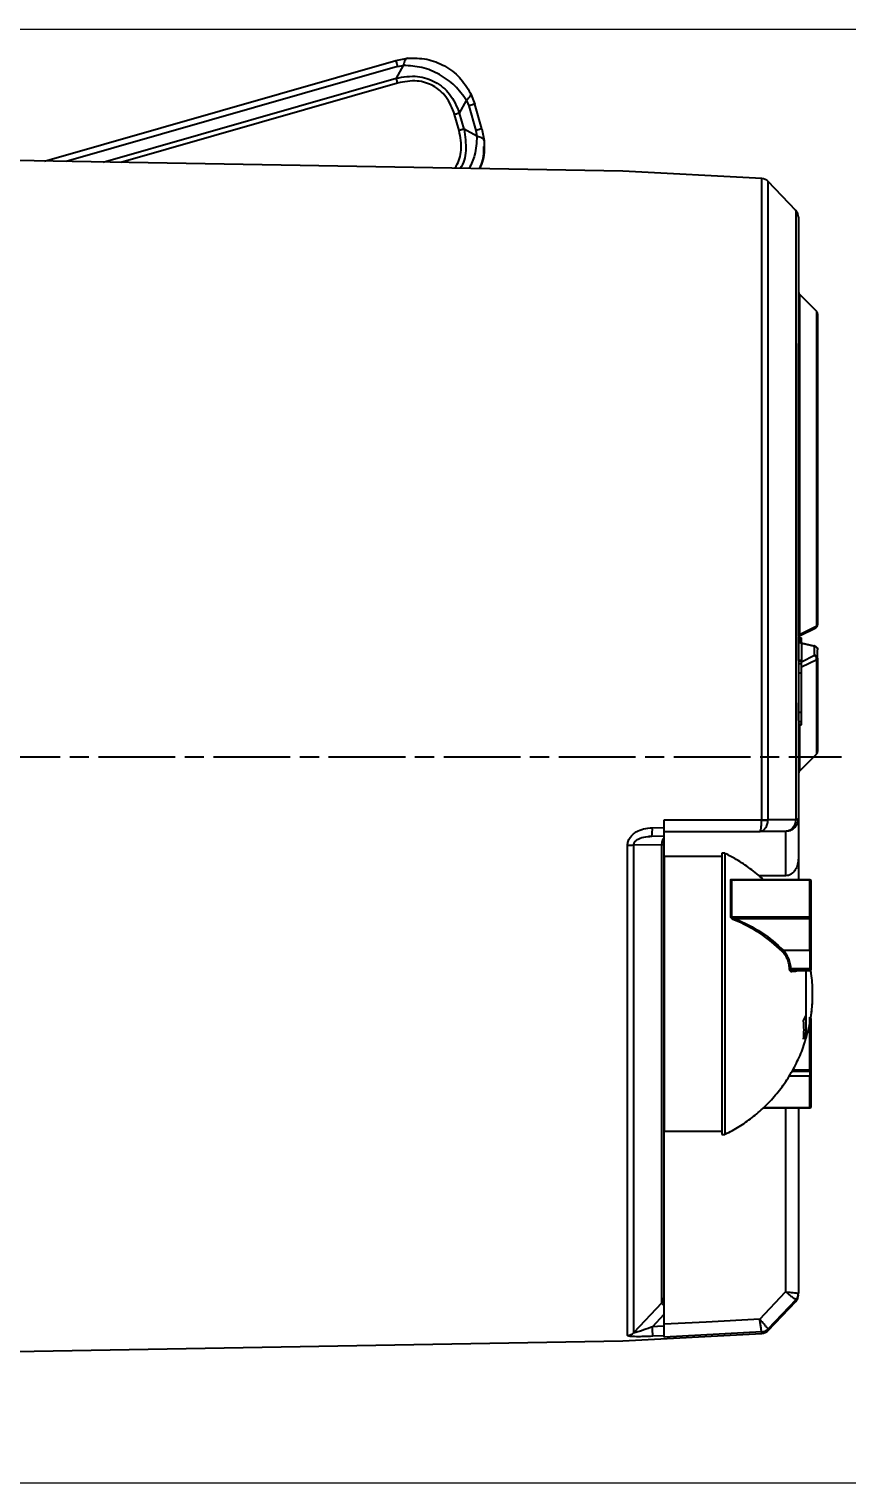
# Model space of a CAD drawing. Header units: millimetres. Extents: x 2063 to 4500, y 825 to 2548.
# Drawn here: x 4008.5 to 4136.4, y 2135.6 to 2363.1 of the extents above; entities that cross this region are included whole.
import ezdxf

# ---------------------------------------------------------------- set-up
doc = ezdxf.new("R2010")
doc.units = ezdxf.units.MM
doc.linetypes.add('AM_ISO08W050', pattern=[18, 12, -1.5, 3, -1.5])
doc.layers.add('AM_5', color=3, linetype='Continuous', lineweight=25)
doc.layers.add('AM_7', color=4, linetype='AM_ISO08W050', lineweight=25)
doc.styles.add('SLDTEXTSTYLE1', font='txt.shx', dxfattribs={"width": 0.7, "bigfont": 'gbcbig.shx'})
doc.dimstyles.new('SLDDIMSTYLE12$0', dxfattribs={"dimtxt": 12, "dimasz": 10, "dimexe": 0, "dimexo": 0.0625, "dimgap": 0.875, "dimtad": 1, "dimdec": 1, "dimlfac": 1.8, "dimrnd": 1e-09, "dimzin": 12, "dimdsep": 46, "dimtxsty": 'SLDTEXTSTYLE1', "dimcen": 0.09, "dimdle": 8.16, "dimclrd": 3, "dimclre": 3, "dimadec": 0, "dimazin": 3, "dimtfac": 1, "dimtdec": 1, "dimtofl": 0, "dimtmove": 0, "dimatfit": 3, "dimfxl": 0, "dimfrac": 2, "dimtolj": 1, "dimlwd": 5, "dimlwe": 5, "dimarcsym": 0})

# ---------------------------------------------------------------- blocks, each defined once
blk = doc.blocks.new('*D52')
at = {"layer": 'AM_5', "color": 3, "lineweight": 5, "transparency": 16777216}
blk.add_line((3969.92, 2363.07), (4157.49, 2363.07), dxfattribs=at)
at = {"layer": 'AM_5', "color": 3, "linetype": 'Continuous', "lineweight": 5, "transparency": 16777216}
for p, q in [((4157.49, 2353.07), (4157.49, 2145.64)), ((3969.92, 2135.64), (4157.49, 2135.64))]:
    blk.add_line(p, q, dxfattribs=at)
at = {"layer": 'AM_5', "color": 3, "transparency": 16777216}
for points in [[(4155.82, 2353.07), (4159.15, 2353.07), (4157.49, 2363.07)], [(4155.82, 2145.64), (4159.15, 2145.64), (4157.49, 2135.64)]]:
    blk.add_solid(points, dxfattribs=at)
at = {"layer": 'Defpoints', "color": 0, "transparency": 16777216}
for p in [(3969.86, 2363.07), (3969.86, 2135.64), (4157.49, 2135.64)]:
    blk.add_point(p, dxfattribs=at)
at = {"layer": 'AM_5', "color": 0, "transparency": 16777216, "insert": (4150.61, 2249.36), "char_height": 12, "attachment_point": 5, "rotation": 90, "style": 'SLDTEXTSTYLE1'}
blk.add_mtext('\\A1;230', dxfattribs=at)

msp = doc.modelspace()

# ---------------------------------------------------------------- linework, layer by layer
at = {"color": 7, "linetype": 'Continuous', "lineweight": 25}
for p, q in [((4065.83, 2358.174), (4067.637, 2358.517)), ((4010.873, 2342.416), (4065.83, 2358.174)), ((4066.106, 2357.219), (4014.272, 2342.357)), ((4067.009, 2357.391), (4065.902, 2355.397)), ((4066.106, 2357.219), (4067.009, 2357.391)), ((4020.07, 2342.256), (4065.902, 2355.397)), ((4066.122, 2354.629), (4022.803, 2342.208)), ((4075.797, 2349.912), (4076.904, 2351.906)), ((4076.904, 2351.906), (4077.238, 2351.049)), ((4077.532, 2353.031), (4078.199, 2351.318)), ((4075.744, 2347.193), (4075.028, 2349.692)), ((4076.513, 2347.413), (4075.797, 2349.912)), ((4077.238, 2351.049), (4078.34, 2347.203)), ((4079.302, 2347.473), (4078.199, 2351.318)), ((4078.512, 2346.3), (4076.513, 2347.413)), ((4078.34, 2347.203), (4078.512, 2346.3)), ((4079.302, 2347.473), (4079.644, 2345.666)), ((4101.35, 2340.836), (3971.824, 2343.098)), ((4079.689, 2344.71), (4079.689, 2344.717)), ((4123.078, 2339.697), (4101.35, 2340.836)), ((4128.412, 2334.676), (4124.088, 2339.232)), ((4131.677, 2318.87), (4128.97, 2321.587)), ((4131.677, 2269.725), (4131.677, 2318.87)), ((4131.824, 2318.518), (4131.824, 2315.932)), ((4128.824, 2314.254), (4128.824, 2313.901)), ((4131.823, 2269.874), (4131.823, 2271.167)), ((4128.823, 2268.004), (4128.83, 2268.076)), ((4128.823, 2264.313), (4128.823, 2267.944)), ((4128.823, 2267.824), (4129.323, 2267.824)), ((4128.823, 2267.696), (4129.323, 2267.696)), ((4128.823, 2267.632), (4129.323, 2267.632)), ((4128.97, 2268.364), (4131.677, 2269.725)), ((4129.102, 2268.2), (4131.547, 2269.427)), ((4129.102, 2268.2), (4131.547, 2269.427)), ((4129.323, 2267.696), (4129.323, 2267.824)), ((4129.323, 2267.445), (4129.323, 2267.696)), ((4129.323, 2267.441), (4129.323, 2267.632)), ((4128.851, 2267.441), (4129.323, 2267.441)), ((4129.323, 2267.046), (4129.323, 2267.441)), ((4129.323, 2267.313), (4129.323, 2267.441)), ((4129.323, 2267.025), (4129.323, 2267.313)), ((4129.323, 2267.025), (4131.323, 2266.557)), ((4131.323, 2266.557), (4129.323, 2267.025)), ((4129.323, 2267.025), (4129.323, 2264.372)), ((4131.323, 2265.111), (4131.323, 2266.557)), ((4131.555, 2266.501), (4131.369, 2266.578)), ((4131.555, 2266.501), (4131.369, 2266.578)), ((4131.759, 2266.258), (4131.787, 2266.176)), ((4131.807, 2266.117), (4131.791, 2266.183)), ((4131.807, 2266.103), (4131.823, 2265.971)), ((4131.823, 2264.678), (4131.823, 2265.971)), ((4128.823, 2264.372), (4129.323, 2264.372)), ((4128.823, 2264.235), (4129.323, 2264.235)), ((4128.823, 2263.823), (4129.323, 2263.823)), ((4129.323, 2264.107), (4131.323, 2265.111)), ((4129.323, 2263.296), (4131.677, 2264.475)), ((4129.323, 2264.235), (4129.323, 2264.372)), ((4129.323, 2263.823), (4129.323, 2264.235)), ((4131.677, 2249.71), (4131.677, 2264.475)), ((4128.823, 2262.387), (4129.323, 2262.387)), ((4129.323, 2256.205), (4129.323, 2262.387)), ((4128.823, 2254.905), (4128.823, 2257.649)), ((4128.823, 2256.205), (4129.323, 2256.205)), ((4128.823, 2254.768), (4129.323, 2254.768)), ((4128.823, 2254.357), (4129.323, 2254.357)), ((4128.823, 2254.34), (4129.323, 2254.34)), ((4128.823, 2254.219), (4129.323, 2254.219)), ((4128.97, 2254.219), (4128.97, 2247.003)), ((4129.323, 2254.357), (4129.323, 2254.768)), ((4128.97, 2247.003), (4131.677, 2249.71)), ((4105.958, 2238.139), (4107.823, 2238.172)), ((4107.823, 2238.172), (4107.823, 2239.348)), ((4107.823, 2239.348), (4123.077, 2239.346)), ((4123.078, 2239.363), (4123.077, 2239.346)), ((4124.083, 2239.346), (4124.087, 2239.415)), ((4124.087, 2239.415), (4128.41, 2239.406)), ((4128.41, 2239.406), (4128.411, 2239.447)), ((4128.823, 2239.567), (4128.817, 2239.406)), ((4105.424, 2236.798), (4105.918, 2236.845)), ((4105.585, 2236.775), (4105.905, 2236.823)), ((4105.905, 2236.823), (4107.823, 2236.857)), ((4107.823, 2237.567), (4122.774, 2237.567)), ((4107.823, 2235.383), (4107.823, 2236.557)), ((4122.774, 2237.567), (4123.002, 2237.629)), ((4122.774, 2237.567), (4122.819, 2237.62)), ((4126.823, 2237.567), (4122.774, 2237.567)), ((4126.823, 2237.567), (4126.823, 2230.616)), ((4103.087, 2235.451), (4107.411, 2235.533)), ((4116.823, 2233.651), (4107.823, 2233.651)), ((4117.323, 2234.151), (4116.823, 2234.151)), ((4116.823, 2234.151), (4116.823, 2196.595)), ((4117.323, 2234.151), (4117.323, 2196.595)), ((4128.823, 2233.316), (4128.823, 2230.002)), ((4118.244, 2224.2), (4118.244, 2229.988)), ((4130.623, 2230.002), (4118.338, 2230.002)), ((4118.34, 2229.968), (4118.34, 2224.186)), ((4118.34, 2229.968), (4130.623, 2229.967)), ((4126.823, 2230.616), (4122.597, 2230.616)), ((4130.623, 2230.002), (4130.623, 2229.943)), ((4130.623, 2229.967), (4130.623, 2230.002)), ((4130.623, 2224.186), (4130.623, 2229.967)), ((4130.823, 2226.768), (4130.823, 2229.802)), ((4130.823, 2227.213), (4130.823, 2229.802)), ((4130.823, 2224.074), (4130.823, 2227.213)), ((4118.34, 2224.186), (4130.623, 2224.186)), ((4118.911, 2223.933), (4130.623, 2223.933)), ((4130.623, 2223.933), (4130.623, 2224.186)), ((4130.623, 2219), (4130.623, 2223.933)), ((4130.823, 2219.142), (4130.823, 2224.074)), ((4126.443, 2219), (4130.623, 2219)), ((4130.623, 2219), (4130.623, 2216.076)), ((4130.623, 2216.076), (4127.598, 2216.076)), ((4127.974, 2215.627), (4127.727, 2215.594)), ((4127.897, 2215.819), (4130.623, 2215.819)), ((4127.9, 2215.822), (4128.02, 2215.838)), ((4127.9, 2215.822), (4130.623, 2215.822)), ((4130.02, 2208.822), (4130.02, 2215.819)), ((4130.023, 2205.151), (4130.023, 2215.819)), ((4130.623, 2215.881), (4130.623, 2216.076)), ((4130.623, 2215.822), (4130.623, 2215.881)), ((4130.623, 2215.819), (4130.623, 2215.822)), ((4129.612, 2207.909), (4130.02, 2208.822)), ((4130.623, 2200.248), (4130.623, 2208.484)), ((4130.523, 2206.106), (4130.823, 2206.106)), ((4130.823, 2208.265), (4130.823, 2208.281)), ((4130.02, 2205.994), (4129.612, 2205.08)), ((4129.687, 2205.994), (4130.02, 2205.994)), ((4129.988, 2205.151), (4130.023, 2205.151)), ((4130.02, 2205.151), (4130.02, 2205.994)), ((4130.623, 2199.292), (4127.379, 2199.292)), ((4127.817, 2200.054), (4130.623, 2200.054)), ((4127.9, 2200.248), (4130.623, 2200.248)), ((4130.623, 2200.113), (4130.623, 2200.248)), ((4130.623, 2200.054), (4130.623, 2200.113)), ((4130.623, 2200.061), (4130.623, 2200.054)), ((4130.623, 2200.054), (4130.623, 2199.292)), ((4130.623, 2194.36), (4130.623, 2199.292)), ((4130.823, 2197.09), (4130.823, 2200.229)), ((4130.823, 2199.434), (4130.823, 2199.938)), ((4130.823, 2194.501), (4130.823, 2199.434)), ((4130.823, 2194.501), (4130.823, 2197.09)), ((4116.823, 2196.595), (4116.823, 2190.151)), ((4117.323, 2196.595), (4117.323, 2190.151)), ((4123.275, 2194.301), (4130.623, 2194.301)), ((4123.337, 2194.36), (4130.623, 2194.36)), ((4126.823, 2194.301), (4126.823, 2165.526)), ((4128.823, 2194.301), (4128.823, 2165.326)), ((4130.623, 2194.301), (4130.623, 2194.36)), ((4130.623, 2194.335), (4130.623, 2194.301)), ((4107.823, 2190.651), (4116.823, 2190.651)), ((4116.823, 2190.151), (4117.323, 2190.151)), ((4122.774, 2161.247), (4126.823, 2165.526)), ((4128.82, 2165.327), (4128.823, 2165.326)), ((4107.411, 2163.753), (4103.087, 2159.166)), ((4128.41, 2164.298), (4124.087, 2159.729)), ((4124.087, 2159.481), (4128.411, 2164.038)), ((4128.411, 2164.296), (4128.41, 2164.298)), ((4128.411, 2164.296), (4128.411, 2164.038)), ((4105.971, 2160.076), (4107.823, 2162.04)), ((4107.823, 2160.17), (4107.823, 2162.04)), ((4101.349, 2157.877), (4123.077, 2159.016)), ((4107.823, 2158.677), (4106.024, 2158.586)), ((4123.077, 2159.265), (4107.823, 2158.464)), ((4107.823, 2158.464), (4107.823, 2158.677)), ((4123.077, 2159.265), (4123.077, 2159.264)), ((4123.077, 2159.016), (4123.077, 2159.264)), ((4124.087, 2159.729), (4124.085, 2159.731)), ((4124.087, 2159.481), (4124.087, 2159.729)), ((3971.823, 2155.617), (4101.349, 2157.877))]:
    msp.add_line(p, q, dxfattribs=at)
at = {"color": 7, "linetype": 'Continuous', "lineweight": 25, "flags": 128}
for points in [[(4123.078, 2239.363), (4123.078, 2244.971), (4123.078, 2250.596), (4123.078, 2256.216), (4123.078, 2261.81), (4123.078, 2267.355), (4123.078, 2272.83), (4123.078, 2278.215), (4123.078, 2283.487), (4123.078, 2288.627), (4123.078, 2293.615), (4123.078, 2298.432), (4123.078, 2303.057), (4123.078, 2307.475), (4123.078, 2311.667), (4123.078, 2315.618), (4123.078, 2319.312), (4123.078, 2322.734), (4123.078, 2325.872), (4123.078, 2328.713), (4123.078, 2331.247), (4123.078, 2333.462), (4123.078, 2335.352), (4123.078, 2336.908), (4123.078, 2338.125), (4123.078, 2338.997), (4123.078, 2339.522), (4123.078, 2339.697)], [(4124.087, 2239.415), (4124.087, 2245.099), (4124.088, 2250.801), (4124.088, 2256.497), (4124.088, 2262.164), (4124.088, 2267.779), (4124.088, 2273.321), (4124.088, 2278.766), (4124.088, 2284.092), (4124.088, 2289.279), (4124.088, 2294.305), (4124.088, 2299.15), (4124.088, 2303.795), (4124.088, 2308.22), (4124.088, 2312.409), (4124.088, 2316.343), (4124.088, 2320.008), (4124.088, 2323.389), (4124.088, 2326.472), (4124.088, 2329.244), (4124.088, 2331.694), (4124.088, 2333.813), (4124.088, 2335.592), (4124.088, 2337.024), (4124.088, 2338.103), (4124.088, 2338.825), (4124.088, 2339.187), (4124.088, 2339.232)], [(4128.412, 2334.676), (4128.412, 2334.496), (4128.412, 2333.958), (4128.412, 2333.064), (4128.412, 2331.818), (4128.412, 2330.224), (4128.412, 2328.29), (4128.412, 2326.024), (4128.412, 2323.435), (4128.412, 2320.534), (4128.412, 2317.333), (4128.412, 2313.847), (4128.412, 2310.088), (4128.412, 2306.075), (4128.412, 2301.822), (4128.412, 2297.349), (4128.412, 2292.673), (4128.412, 2287.816), (4128.412, 2282.796), (4128.412, 2277.635), (4128.411, 2272.356), (4128.411, 2266.98), (4128.411, 2261.529), (4128.411, 2256.028), (4128.411, 2250.498), (4128.411, 2244.963), (4128.411, 2239.447)], [(4128.97, 2321.587), (4128.97, 2321.087), (4128.97, 2320.208), (4128.97, 2318.959), (4128.97, 2317.351), (4128.97, 2315.403), (4128.97, 2313.135), (4128.97, 2310.569), (4128.97, 2307.732), (4128.97, 2304.653), (4128.97, 2301.365), (4128.97, 2297.901), (4128.97, 2294.298), (4128.97, 2290.591), (4128.97, 2286.82), (4128.97, 2283.024), (4128.97, 2279.242), (4128.97, 2275.512), (4128.97, 2271.874), (4128.97, 2268.364)], [(4128.823, 2268.161), (4128.823, 2269.992), (4128.823, 2272.956), (4128.823, 2276.056), (4128.823, 2279.255), (4128.823, 2282.512), (4128.823, 2285.79), (4128.824, 2289.048), (4128.824, 2292.246), (4128.824, 2295.347), (4128.824, 2298.311), (4128.824, 2301.103), (4128.824, 2303.69), (4128.824, 2306.039), (4128.824, 2308.123), (4128.824, 2309.916), (4128.824, 2311.396), (4128.824, 2312.545), (4128.824, 2313.35), (4128.824, 2313.8), (4128.824, 2313.901)], [(4129.323, 2267.025), (4129.339, 2267.038), (4129.354, 2267.046), (4129.368, 2267.046), (4129.381, 2267.04), (4129.391, 2267.027), (4129.399, 2267.009)], [(4102.077, 2158.705), (4102.077, 2159.662), (4102.077, 2160.991), (4102.077, 2162.684), (4102.078, 2164.735), (4102.078, 2167.137), (4102.078, 2169.878), (4102.078, 2172.947), (4102.078, 2176.332), (4102.078, 2180.019), (4102.078, 2183.992), (4102.078, 2188.235), (4102.078, 2192.731), (4102.078, 2197.461), (4102.078, 2202.405), (4102.078, 2207.544), (4102.078, 2212.855), (4102.078, 2218.317), (4102.078, 2223.907), (4102.078, 2229.603), (4102.078, 2235.38)], [(4103.087, 2159.166), (4103.087, 2160.119), (4103.087, 2161.44), (4103.087, 2163.125), (4103.087, 2165.166), (4103.087, 2167.555), (4103.087, 2170.282), (4103.087, 2173.336), (4103.087, 2176.704), (4103.087, 2180.372), (4103.087, 2184.325), (4103.087, 2188.546), (4103.087, 2193.019), (4103.087, 2197.725), (4103.087, 2202.644), (4103.087, 2207.757), (4103.087, 2213.041), (4103.087, 2218.475), (4103.087, 2224.037), (4103.087, 2229.703), (4103.087, 2235.451)], [(4107.411, 2235.533), (4107.411, 2229.855), (4107.411, 2224.264), (4107.411, 2218.785), (4107.411, 2213.443), (4107.411, 2208.263), (4107.411, 2203.267), (4107.411, 2198.477), (4107.411, 2193.916), (4107.411, 2189.603), (4107.411, 2185.559), (4107.411, 2181.8), (4107.411, 2178.344), (4107.411, 2175.207), (4107.411, 2172.403), (4107.411, 2169.943), (4107.411, 2167.84), (4107.411, 2166.102), (4107.411, 2164.738), (4107.411, 2163.753)], [(4107.823, 2233.651), (4107.823, 2233.582), (4107.823, 2233.186), (4107.823, 2232.445), (4107.823, 2231.37), (4107.823, 2229.98), (4107.823, 2228.297), (4107.823, 2226.349), (4107.823, 2224.168), (4107.823, 2221.789), (4107.823, 2219.252), (4107.823, 2216.599), (4107.823, 2213.873), (4107.823, 2211.118), (4107.823, 2208.38), (4107.823, 2205.705), (4107.823, 2203.135), (4107.823, 2200.713), (4107.823, 2198.479), (4107.823, 2196.469), (4107.823, 2194.717), (4107.823, 2193.251), (4107.823, 2192.096), (4107.823, 2191.27), (4107.823, 2190.787), (4107.823, 2190.651)], [(4130.623, 2224.186), (4130.662, 2224.184), (4130.7, 2224.178), (4130.734, 2224.167), (4130.765, 2224.153), (4130.789, 2224.136), (4130.808, 2224.117), (4130.819, 2224.096), (4130.823, 2224.074)], [(4122.774, 2161.247), (4114.401, 2160.807), (4107.823, 2160.461)], [(4107.823, 2160.17), (4106.786, 2160.117), (4105.971, 2160.076)]]:
    msp.add_lwpolyline(points, dxfattribs=at)
at = {"color": 7, "linetype": 'Continuous', "lineweight": 25}
for centre, radius, start, end in [((4123, 2338.2), 1.5, 43.49969, 86.99969), ((4127.324, 2333.643), 1.5, 359.99969, 43.49969), ((4129.321, 2321.94), 0.498, 180.0161, 225.11705), ((4131.327, 2318.518), 0.497, 0.01882, 45.13639), ((4131.324, 2318.518), 0.5, 359.99969, 44.79592), ((4131.323, 2269.874), 0.5, 296.63012, 359.99969), ((4131.631, 2269.916), 0.197, 283.44681, 347.66321), ((4129.017, 2268.172), 0.198, 103.88416, 168.00896), ((4131.363, 2266.531), 0.0477, 83.56953, 147.17328), ((4131.558, 2266.473), 0.0277, 97.12051, 149.18729), ((4129.21, 2264.542), 0.386, 180.21967, 206.01538), ((4131.355, 2264.642), 0.47, 4.40164, 93.81095), ((4131.575, 2264.703), 0.25, 294.15126, 354.20295), ((4131.323, 2250.064), 0.5, 314.99969, 359.99969), ((4129.323, 2246.65), 0.5, 134.99969, 179.99969), ((4099.708, 2237.729), 6.263, 351.68842, 3.7557), ((4123.581, 2249.218), 9.886, 267.083, 272.91637), ((4123.089, 2249.08), 9.717, 269.93747, 275.9006), ((4128.613, 2241.237), 1.842, 263.65489, 276.34449), ((4128.454, 2240.068), 0.622, 266.06012, 306.40262), ((4109.086, 2235.454), 1.677, 138.87029, 177.29865), ((4102.087, 2242.443), 7.063, 269.92223, 278.13872), ((4118.339, 2230.201), 0.233, 246.02224, 270.18014), ((4130.639, 2229.783), 0.185, 5.85563, 94.8496), ((4118.338, 2224.517), 0.331, 253.51988, 270.27832), ((4119.296, 2223.63), 0.49, 141.82926, 172.1209), ((4110.23, 2202.443), 22.921, 45.54722, 68.01561), ((4130.648, 2224.11), 0.179, 261.95022, 348.57794), ((4126.577, 2218.726), 0.305, 116.01, 165.05926), ((4130.648, 2219.177), 0.179, 261.95022, 348.57794), ((4127.57, 2216.542), 0.467, 252.26466, 273.46457), ((4127.92, 2215.628), 0.196, 95.78901, 189.85034), ((4130.67, 2215.849), 0.232, 48.45888, 101.56082), ((4130.623, 2216.022), 0.2, 269.98722, 359.98721), ((4130.623, 2216.019), 0.2, 269.99969, 359.99969), ((4106.544, 2212.151), 24.5, 350.87791, 359.99969), ((4118.094, 2206.495), 11.604, 352.99933, 7.00005), ((4130.673, 2201.947), 1.7, 268.31568, 275.06344), ((4130.627, 2200.258), 0.196, 268.95412, 358.91449), ((4130.648, 2199.469), 0.179, 261.95022, 348.57794), ((4130.648, 2194.536), 0.179, 261.95022, 348.57794), ((4130.639, 2194.52), 0.185, 265.14978, 354.14375), ((4127.318, 2165.329), 1.502, 316.65544, 359.93159), ((4127.33, 2165.326), 1.493, 316.39345, 359.98594), ((4115.943, 2172.013), 11.875, 224.06966, 226.85818), ((4127.323, 2165.07), 1.5, 316.49969, 359.99969), ((4102.001, 2160.208), 1.506, 272.92959, 316.19309), ((4079.289, 2158.393), 26.736, 0.41239, 3.60861), ((4122.995, 2160.767), 1.504, 273.13792, 316.44856), ((4122.999, 2160.764), 1.502, 272.97726, 316.40216), ((4122.999, 2160.514), 1.5, 272.99969, 316.49969)]:
    msp.add_arc(centre, radius, start, end, dxfattribs=at)
for points, knots in [([(4067.637, 2358.516), (4067.51, 2358.458), (4067.255, 2358.339), (4067.092, 2357.708), (4067.009, 2357.391)], [0, 0, 0, 0, 0.49686743, 1, 1, 1, 1]), ([(4067.637, 2358.517), (4068.659, 2358.524), (4070.667, 2358.54), (4073.498, 2357.423), (4075.946, 2355.613), (4076.997, 2353.902), (4077.532, 2353.031)], [0, 0, 0, 0, 0.2543758, 0.4999836, 0.7457388, 1, 1, 1, 1]), ([(4076.904, 2351.906), (4076.332, 2352.707), (4075.205, 2354.283), (4072.721, 2356.044), (4069.917, 2357.213), (4067.985, 2357.331), (4067.009, 2357.391)], [0, 0, 0, 0, 0.25415722, 0.50001427, 0.74762575, 1, 1, 1, 1]), ([(4065.902, 2355.397), (4067.022, 2355.579), (4069.107, 2355.918), (4072.1, 2354.944), (4074.529, 2352.925), (4075.352, 2350.968), (4075.797, 2349.912)], [0, 0, 0, 0, 0.2680966, 0.4988227, 0.7294637, 1, 1, 1, 1]), ([(4075.028, 2349.692), (4074.65, 2350.672), (4074.112, 2352.069), (4072.778, 2353.466), (4071.701, 2354.22), (4070.488, 2354.729), (4068.605, 2355.11), (4067.143, 2354.827), (4066.122, 2354.629)], [0, 0, 0, 0, 0.2715623, 0.3875926, 0.5011305, 0.6146375, 0.7308194, 1, 1, 1, 1]), ([(4077.532, 2353.031), (4077.548, 2352.892), (4077.58, 2352.614), (4077.13, 2352.142), (4076.904, 2351.906)], [0, 0, 0, 0, 0.5000023, 1, 1, 1, 1]), ([(4075.058, 2341.295), (4075.139, 2341.407), (4075.476, 2341.868), (4075.833, 2342.83), (4076.232, 2344.704), (4075.945, 2346.169), (4075.744, 2347.193)], [0, 0, 0, 0, 0.0674485, 0.27954515, 0.49659605, 1, 1, 1, 1]), ([(4076.513, 2347.413), (4076.67, 2346.312), (4076.96, 2344.265), (4076.512, 2342.03), (4075.883, 2341.288), (4075.877, 2341.281)], [0, 0, 0, 0, 0.535438, 0.9957755, 1, 1, 1, 1]), ([(4078.512, 2346.3), (4078.467, 2345.313), (4078.388, 2343.586), (4077.633, 2341.954), (4077.309, 2341.256)], [0, 0, 0, 0, 0.5719725, 1, 1, 1, 1]), ([(4079.644, 2345.666), (4079.584, 2345.794), (4079.463, 2346.052), (4078.83, 2346.217), (4078.511, 2346.3)], [0, 0, 0, 0, 0.4968676, 1, 1, 1, 1]), ([(4079.644, 2345.666), (4079.686, 2344.635), (4079.748, 2343.097), (4079.143, 2341.691), (4078.944, 2341.228)], [0, 0, 0, 0, 0.6705708, 1, 1, 1, 1]), ([(4078.946, 2341.228), (4079.151, 2341.687), (4079.644, 2342.795), (4079.61, 2344.007), (4079.59, 2344.716)], [0, 0, 0, 0, 0.4149051, 1, 1, 1, 1]), ([(4131.823, 2284.357), (4131.823, 2285.611), (4131.823, 2288.121), (4131.824, 2291.831), (4131.824, 2294.556), (4131.824, 2296.346), (4131.824, 2297.266), (4131.824, 2298.174), (4131.824, 2299.067), (4131.824, 2299.946), (4131.824, 2300.537), (4131.824, 2300.949), (4131.824, 2301.426), (4131.824, 2302.14), (4131.824, 2302.956), (4131.824, 2303.665), (4131.824, 2304.348), (4131.824, 2305.032), (4131.824, 2305.519), (4131.824, 2306.256), (4131.824, 2307.139), (4131.824, 2308.308), (4131.824, 2309.288), (4131.824, 2310.125), (4131.824, 2310.768), (4131.824, 2311.278), (4131.824, 2311.713), (4131.824, 2312.126), (4131.824, 2312.528), (4131.824, 2312.806), (4131.824, 2313.183), (4131.824, 2313.603), (4131.824, 2314.124), (4131.824, 2314.562), (4131.824, 2314.886), (4131.824, 2315.118), (4131.824, 2315.278), (4131.824, 2315.424), (4131.824, 2315.521), (4131.824, 2315.598), (4131.824, 2315.676), (4131.824, 2315.78), (4131.824, 2315.869), (4131.824, 2315.915), (4131.824, 2315.932)], [0, 0, 0, 0, 0.0803647, 0.1607294, 0.2410941, 0.2624684, 0.283842, 0.3052151, 0.3265873, 0.3479574, 0.3693255, 0.3704427, 0.3788854, 0.405204, 0.4251182, 0.4428013, 0.4618483, 0.4808946, 0.4999402, 0.5035205, 0.5449145, 0.57896, 0.6143836, 0.643615, 0.6685119, 0.6871043, 0.7041218, 0.7223404, 0.7405585, 0.758776, 0.762108, 0.7964253, 0.8245029, 0.853496, 0.8824879, 0.8971785, 0.9118685, 0.9265578, 0.9412466, 0.9442716, 0.9541998, 0.9705965, 0.9890576, 1, 1, 1, 1]), ([(4131.823, 2271.167), (4131.823, 2271.463), (4131.823, 2272.054), (4131.823, 2272.956), (4131.823, 2273.868), (4131.823, 2274.79), (4131.823, 2275.721), (4131.823, 2276.66), (4131.823, 2277.309), (4131.823, 2277.784), (4131.823, 2278.34), (4131.823, 2279.184), (4131.823, 2280.144), (4131.823, 2281.831), (4131.823, 2283.223), (4131.823, 2284.357)], [0, 0, 0, 0, 0.07144385, 0.14288374, 0.21431988, 0.28576303, 0.35720674, 0.42863778, 0.50005558, 0.50406448, 0.53604837, 0.6252562, 0.69323765, 0.75009307, 1, 1, 1, 1]), ([(4128.852, 2268.05), (4128.858, 2268.049), (4128.878, 2268.046), (4128.945, 2268.107), (4129.047, 2268.168), (4129.099, 2268.199)], [0, 0, 0, 0, 0.1601422, 0.5688581, 1, 1, 1, 1]), ([(4129.094, 2268.198), (4129.093, 2268.197), (4129.073, 2268.181), (4129.041, 2268.183), (4129.001, 2268.199), (4128.978, 2268.248), (4128.969, 2268.308), (4128.97, 2268.345), (4128.97, 2268.364)], [0, 0, 0, 0, 0.0284628, 0.3120488, 0.569439, 0.7930567, 0.8963599, 1, 1, 1, 1]), ([(4131.546, 2269.429), (4131.558, 2269.435), (4131.591, 2269.451), (4131.629, 2269.498), (4131.672, 2269.584), (4131.675, 2269.669), (4131.677, 2269.725)], [0, 0, 0, 0, 0.14054005, 0.37467991, 0.58989364, 1, 1, 1, 1]), ([(4128.954, 2267.303), (4128.926, 2267.33), (4128.87, 2267.383), (4128.845, 2267.447), (4128.833, 2267.479)], [0, 0, 0, 0, 0.5052965, 1, 1, 1, 1]), ([(4128.935, 2267.302), (4128.935, 2267.309), (4128.935, 2267.324), (4128.917, 2267.335), (4128.888, 2267.335), (4128.861, 2267.323), (4128.847, 2267.317)], [0, 0, 0, 0, 0.2336109, 0.4844564, 0.7436939, 1, 1, 1, 1]), ([(4128.935, 2267.302), (4128.96, 2267.272), (4129.012, 2267.208), (4129.143, 2267.101), (4129.251, 2267.055), (4129.323, 2267.025)], [0, 0, 0, 0, 0.233085, 0.4930073, 1, 1, 1, 1]), ([(4131.323, 2266.557), (4131.363, 2266.549), (4131.436, 2266.535), (4131.504, 2266.502), (4131.535, 2266.487)], [0, 0, 0, 0, 0.5446681, 1, 1, 1, 1]), ([(4131.535, 2266.487), (4131.577, 2266.46), (4131.666, 2266.401), (4131.752, 2266.276), (4131.811, 2266.13), (4131.819, 2266.03), (4131.823, 2265.971)], [0, 0, 0, 0, 0.2427138, 0.5154318, 0.7146901, 1, 1, 1, 1]), ([(4131.535, 2266.434), (4131.577, 2266.41), (4131.666, 2266.357), (4131.751, 2266.246), (4131.811, 2266.114), (4131.819, 2266.024), (4131.823, 2265.971)], [0, 0, 0, 0, 0.2421389, 0.5153871, 0.7139591, 1, 1, 1, 1]), ([(4131.8, 2266.137), (4131.803, 2266.129), (4131.822, 2266.076), (4131.823, 2266.019), (4131.823, 2265.971)], [0, 0, 0, 0, 0.1515723, 1, 1, 1, 1]), ([(4129.323, 2259.227), (4129.323, 2259.85), (4129.323, 2261.095), (4129.323, 2262.565), (4129.323, 2263.501), (4129.323, 2264.016), (4129.323, 2264.325), (4129.323, 2264.357), (4129.323, 2264.372)], [0, 0, 0, 0, 0.25015941, 0.49958066, 0.62466902, 0.74973011, 0.87480959, 1, 1, 1, 1]), ([(4129.323, 2262.387), (4129.323, 2262.71), (4129.323, 2263.114), (4129.323, 2263.542), (4129.323, 2263.723), (4129.323, 2263.783), (4129.323, 2263.823)], [0, 0, 0, 0, 0.4996211, 0.6251499, 0.7494732, 1, 1, 1, 1]), ([(4131.651, 2264.678), (4131.636, 2264.722), (4131.603, 2264.817), (4131.521, 2264.947), (4131.423, 2265.051), (4131.356, 2265.092), (4131.323, 2265.111)], [0, 0, 0, 0, 0.239538, 0.5175571, 0.7682031, 1, 1, 1, 1]), ([(4131.677, 2264.475), (4131.677, 2264.507), (4131.678, 2264.572), (4131.66, 2264.642), (4131.651, 2264.678)], [0, 0, 0, 0, 0.49355373, 1, 1, 1, 1]), ([(4129.323, 2254.219), (4129.323, 2254.223), (4129.323, 2254.229), (4129.323, 2254.316), (4129.323, 2254.545), (4129.323, 2255.066), (4129.323, 2256.018), (4129.323, 2257.459), (4129.323, 2258.637), (4129.323, 2259.227)], [0, 0, 0, 0, 0.06265322, 0.12530292, 0.25030366, 0.37521459, 0.50021885, 0.74968949, 1, 1, 1, 1]), ([(4129.323, 2254.768), (4129.323, 2254.808), (4129.323, 2254.868), (4129.323, 2255.047), (4129.323, 2255.477), (4129.323, 2255.881), (4129.323, 2256.205)], [0, 0, 0, 0, 0.2505117, 0.3752446, 0.5001647, 1, 1, 1, 1]), ([(4102.078, 2235.38), (4102.098, 2235.589), (4102.14, 2236.022), (4102.46, 2236.604), (4102.896, 2237.109), (4103.598, 2237.613), (4104.631, 2238.039), (4105.503, 2238.105), (4105.958, 2238.139)], [0, 0, 0, 0, 0.1207862, 0.249076, 0.3731346, 0.5013753, 0.7404661, 1, 1, 1, 1]), ([(4107.823, 2236.857), (4107.823, 2236.864), (4107.823, 2236.877), (4107.823, 2236.993), (4107.823, 2237.23), (4107.823, 2237.643), (4107.823, 2237.997), (4107.823, 2238.172)], [0, 0, 0, 0, 0.150225, 0.2871088, 0.5005337, 0.7538342, 1, 1, 1, 1]), ([(4122.819, 2237.62), (4122.84, 2237.636), (4122.897, 2237.682), (4122.978, 2238.033), (4123.052, 2238.608), (4123.069, 2239.098), (4123.077, 2239.346)], [0, 0, 0, 0, 0.1562523, 0.4311744, 0.7127035, 1, 1, 1, 1]), ([(4123.002, 2237.629), (4123.079, 2237.644), (4123.314, 2237.689), (4123.655, 2238.034), (4123.975, 2238.608), (4124.047, 2239.098), (4124.083, 2239.346)], [0, 0, 0, 0, 0.138581, 0.419261, 0.7066865, 1, 1, 1, 1]), ([(4128.41, 2239.406), (4128.37, 2239.152), (4128.293, 2238.65), (4127.909, 2238.048), (4127.402, 2237.644), (4127.015, 2237.592), (4126.823, 2237.567)], [0, 0, 0, 0, 0.2577147, 0.5100976, 0.7565093, 1, 1, 1, 1]), ([(4128.817, 2239.406), (4128.772, 2239.168), (4128.68, 2238.677), (4128.237, 2238.097), (4127.736, 2237.764), (4127.265, 2237.596), (4126.977, 2237.577), (4126.823, 2237.567)], [0, 0, 0, 0, 0.24183895, 0.49912391, 0.70899919, 0.84445044, 1, 1, 1, 1]), ([(4103.087, 2235.451), (4103.089, 2235.518), (4103.092, 2235.652), (4103.176, 2235.846), (4103.306, 2236.02), (4103.649, 2236.334), (4104.425, 2236.683), (4105.155, 2236.741), (4105.585, 2236.775)], [0, 0, 0, 0, 0.0635988, 0.1268625, 0.1941501, 0.267332, 0.5677277, 1, 1, 1, 1]), ([(4107.823, 2236.557), (4107.823, 2236.646), (4107.823, 2236.823), (4107.823, 2236.846), (4107.823, 2236.857)], [0, 0, 0, 0, 0.5015357, 1, 1, 1, 1]), ([(4107.411, 2235.533), (4107.517, 2235.515), (4107.685, 2235.486), (4107.803, 2235.433), (4107.816, 2235.4), (4107.823, 2235.383)], [0, 0, 0, 0, 0.4463965, 0.7099365, 1, 1, 1, 1]), ([(4107.823, 2164.813), (4107.823, 2165.204), (4107.823, 2165.645), (4107.823, 2166.344), (4107.823, 2166.571), (4107.823, 2166.808), (4107.823, 2167.056), (4107.823, 2167.313), (4107.823, 2167.501), (4107.823, 2167.684), (4107.823, 2168.006), (4107.823, 2168.524), (4107.823, 2169.156), (4107.823, 2169.739), (4107.823, 2170.234), (4107.823, 2170.662), (4107.823, 2171), (4107.823, 2171.346), (4107.823, 2171.7), (4107.823, 2172.062), (4107.823, 2172.322), (4107.823, 2172.572), (4107.823, 2173.093), (4107.823, 2173.966), (4107.823, 2175.074), (4107.823, 2176.355), (4107.823, 2177.756), (4107.823, 2179.157), (4107.823, 2180.042), (4107.823, 2180.817), (4107.823, 2181.693), (4107.823, 2182.893), (4107.823, 2183.939), (4107.823, 2184.805), (4107.823, 2185.479), (4107.823, 2186.162), (4107.823, 2186.855), (4107.823, 2187.556), (4107.823, 2188.051), (4107.823, 2188.495), (4107.823, 2189.945), (4107.823, 2192.458), (4107.823, 2196.008), (4107.823, 2199.44), (4107.823, 2202.842), (4107.823, 2206.508), (4107.823, 2211.589), (4107.823, 2218.433), (4107.823, 2226.769), (4107.823, 2232.511), (4107.823, 2235.383)], [0, 0, 0, 0, 0.0669054, 0.0756699, 0.0844343, 0.0931986, 0.1019628, 0.110727, 0.119491, 0.1204246, 0.1282783, 0.1499631, 0.1666235, 0.1807533, 0.1958166, 0.2037808, 0.2117449, 0.219709, 0.2276731, 0.2356371, 0.2436011, 0.2444503, 0.2516161, 0.2765316, 0.2974645, 0.315335, 0.3470796, 0.3706379, 0.3847586, 0.3894352, 0.4071383, 0.4252052, 0.4432721, 0.4527358, 0.4621996, 0.4716633, 0.481127, 0.4905907, 0.5000544, 0.5009281, 0.5082098, 0.5573213, 0.596775, 0.6369947, 0.6768853, 0.7110643, 0.7564848, 0.8376565, 0.9188283, 1, 1, 1, 1]), ([(4123.318, 2230.002), (4123.302, 2230.018), (4122.683, 2230.663), (4121.282, 2231.746), (4119.323, 2233.121), (4117.966, 2233.802), (4117.384, 2234.094)], [0, 0, 0, 0, 0.00919183, 0.37082136, 0.73055161, 1, 1, 1, 1]), ([(4128.823, 2233.316), (4128.8, 2233.008), (4128.753, 2232.393), (4128.431, 2231.672), (4128.056, 2231.18), (4127.702, 2230.878), (4127.288, 2230.66), (4126.978, 2230.631), (4126.823, 2230.616)], [0, 0, 0, 0, 0.24908402, 0.49841553, 0.62782199, 0.74923389, 0.87440408, 1, 1, 1, 1]), ([(4118.244, 2229.988), (4118.245, 2229.996), (4118.247, 2230.013), (4118.269, 2230.039), (4118.336, 2230.061), (4118.519, 2230.048), (4118.694, 2229.983), (4118.81, 2229.939)], [0, 0, 0, 0, 0.0577492, 0.1171536, 0.2515259, 0.5011744, 1, 1, 1, 1]), ([(4118.706, 2229.976), (4118.67, 2229.983), (4118.578, 2229.999), (4118.461, 2230.005), (4118.375, 2229.997), (4118.347, 2229.983), (4118.34, 2229.975), (4118.34, 2229.97), (4118.34, 2229.968)], [0, 0, 0, 0, 0.2547299, 0.6618691, 0.8675208, 0.9398473, 0.9708547, 1, 1, 1, 1]), ([(4130.823, 2224.037), (4130.823, 2224.13), (4130.823, 2224.311), (4130.823, 2224.685), (4130.823, 2224.869)], [0, 0, 0, 0, 0.5088221, 1, 1, 1, 1]), ([(4118.81, 2223.697), (4118.694, 2223.753), (4118.519, 2223.837), (4118.336, 2223.999), (4118.269, 2224.099), (4118.247, 2224.159), (4118.245, 2224.186), (4118.244, 2224.2)], [0, 0, 0, 0, 0.4973637, 0.7473602, 0.8823614, 0.9420119, 1, 1, 1, 1]), ([(4118.34, 2224.186), (4118.34, 2224.183), (4118.34, 2224.175), (4118.348, 2224.158), (4118.376, 2224.124), (4118.463, 2224.07), (4118.646, 2223.995), (4118.806, 2223.958), (4118.911, 2223.933)], [0, 0, 0, 0, 0.01994941, 0.04121068, 0.0909977, 0.23337847, 0.50065114, 1, 1, 1, 1]), ([(4130.823, 2218.303), (4130.823, 2218.695), (4130.823, 2219.488), (4130.823, 2220.923), (4130.823, 2222.463), (4130.823, 2223.524), (4130.823, 2224.049)], [0, 0, 0, 0, 0.2473879, 0.5, 0.7526121, 1, 1, 1, 1]), ([(4127.428, 2216.097), (4127.404, 2216.359), (4127.357, 2216.884), (4127.088, 2217.643), (4126.727, 2218.304), (4126.43, 2218.638), (4126.282, 2218.804)], [0, 0, 0, 0, 0.2498124, 0.4998445, 0.7502398, 1, 1, 1, 1]), ([(4126.443, 2219), (4126.603, 2218.806), (4126.905, 2218.44), (4127.269, 2217.712), (4127.529, 2216.909), (4127.576, 2216.348), (4127.598, 2216.076)], [0, 0, 0, 0, 0.2650194, 0.5000669, 0.7573424, 1, 1, 1, 1]), ([(4130.823, 2216.022), (4130.823, 2216.294), (4130.823, 2216.849), (4130.823, 2217.701), (4130.823, 2218.503), (4130.823, 2218.931), (4130.823, 2219.142)], [0, 0, 0, 0, 0.245589, 0.5, 0.754411, 1, 1, 1, 1]), ([(4127.727, 2215.594), (4127.694, 2215.603), (4127.628, 2215.62), (4127.547, 2215.715), (4127.492, 2215.815), (4127.458, 2215.904), (4127.434, 2216), (4127.43, 2216.065), (4127.428, 2216.097)], [0, 0, 0, 0, 0.24960183, 0.49829619, 0.62558928, 0.74862866, 0.87572186, 1, 1, 1, 1]), ([(4127.598, 2216.076), (4127.601, 2216.06), (4127.606, 2216.027), (4127.631, 2215.976), (4127.669, 2215.927), (4127.729, 2215.875), (4127.798, 2215.84), (4127.86, 2215.825), (4127.89, 2215.823), (4127.9, 2215.822)], [0, 0, 0, 0, 0.0985259, 0.2116632, 0.3444444, 0.5000064, 0.7493767, 0.9135439, 1, 1, 1, 1]), ([(4128.677, 2215.819), (4128.623, 2215.774), (4128.438, 2215.621), (4128.166, 2215.625), (4127.974, 2215.627)], [0, 0, 0, 0, 0.293654, 1, 1, 1, 1]), ([(4130.008, 2205.215), (4130.187, 2205.824), (4130.623, 2207.314), (4130.978, 2209.772), (4131.08, 2212.536), (4130.982, 2214.636), (4130.753, 2215.783), (4130.706, 2216.019)], [0, 0, 0, 0, 0.1742932, 0.4258292, 0.6790463, 0.9338996, 1, 1, 1, 1]), ([(4130.823, 2205.161), (4130.823, 2205.372), (4130.823, 2205.8), (4130.823, 2206.601), (4130.823, 2207.454), (4130.823, 2208.008), (4130.823, 2208.281)], [0, 0, 0, 0, 0.245589, 0.5, 0.754411, 1, 1, 1, 1]), ([(4117.339, 2190.189), (4117.731, 2190.378), (4118.851, 2190.917), (4120.599, 2192.044), (4122.573, 2193.565), (4124.421, 2195.335), (4126.105, 2197.326), (4127.594, 2199.519), (4128.83, 2201.895), (4129.634, 2203.792), (4129.926, 2204.913), (4129.991, 2205.161)], [0, 0, 0, 0, 0.0647369, 0.184574, 0.3082168, 0.4349126, 0.5640589, 0.6951798, 0.827906, 0.9619593, 1, 1, 1, 1]), ([(4130.823, 2200.254), (4130.823, 2200.779), (4130.823, 2201.84), (4130.823, 2203.38), (4130.823, 2204.814), (4130.823, 2205.607), (4130.823, 2206)], [0, 0, 0, 0, 0.2473879, 0.5, 0.7526121, 1, 1, 1, 1]), ([(4126.823, 2165.526), (4126.979, 2165.511), (4127.272, 2165.482), (4127.751, 2165.435), (4128.257, 2165.383), (4128.699, 2165.34), (4128.78, 2165.331), (4128.82, 2165.327)], [0, 0, 0, 0, 0.15551031, 0.29095879, 0.50091181, 0.75791394, 1, 1, 1, 1]), ([(4126.823, 2165.526), (4127.018, 2165.375), (4127.411, 2165.071), (4127.923, 2164.675), (4128.306, 2164.378), (4128.375, 2164.325), (4128.41, 2164.298)], [0, 0, 0, 0, 0.24337493, 0.48973466, 0.74220134, 1, 1, 1, 1]), ([(4107.411, 2163.753), (4107.529, 2163.91), (4107.767, 2164.225), (4107.804, 2164.617), (4107.823, 2164.813)], [0, 0, 0, 0, 0.4980025, 1, 1, 1, 1]), ([(4107.823, 2163.348), (4107.823, 2163.614), (4107.823, 2164.015), (4107.823, 2164.418), (4107.823, 2164.626), (4107.823, 2164.732), (4107.823, 2164.788), (4107.823, 2164.806), (4107.823, 2164.812), (4107.823, 2164.813)], [0, 0, 0, 0, 0.4993103, 0.7495576, 0.8718956, 0.9598674, 0.9876457, 0.9957508, 1, 1, 1, 1]), ([(4107.823, 2162.04), (4107.823, 2162.268), (4107.823, 2162.721), (4107.823, 2163.139), (4107.823, 2163.348)], [0, 0, 0, 0, 0.5011047, 1, 1, 1, 1]), ([(4124.085, 2159.731), (4124.054, 2159.768), (4123.991, 2159.84), (4123.673, 2160.207), (4123.254, 2160.692), (4122.933, 2161.062), (4122.774, 2161.247)], [0, 0, 0, 0, 0.2578222, 0.5102459, 0.7566012, 1, 1, 1, 1]), ([(4123.077, 2159.265), (4123.07, 2159.313), (4123.055, 2159.408), (4122.982, 2159.887), (4122.885, 2160.521), (4122.811, 2161.006), (4122.774, 2161.247)], [0, 0, 0, 0, 0.2578222, 0.5102459, 0.7566012, 1, 1, 1, 1]), ([(4106.024, 2158.586), (4105.562, 2158.565), (4104.673, 2158.525), (4103.623, 2158.515), (4102.909, 2158.533), (4102.46, 2158.567), (4102.138, 2158.622), (4102.097, 2158.677), (4102.077, 2158.705)], [0, 0, 0, 0, 0.2593479, 0.4990824, 0.6285124, 0.7489001, 0.8765066, 1, 1, 1, 1]), ([(4105.971, 2160.076), (4105.866, 2160.035), (4105.305, 2159.818), (4104.459, 2159.511), (4103.753, 2159.277), (4103.516, 2159.211), (4103.505, 2159.209), (4103.469, 2159.199), (4103.347, 2159.168), (4103.2, 2159.137), (4103.095, 2159.136), (4103.09, 2159.156), (4103.087, 2159.166)], [0, 0, 0, 0, 0.09384328, 0.49978088, 0.74913681, 0.74953243, 0.75240386, 0.76012185, 0.78835666, 0.88792993, 0.94394913, 1, 1, 1, 1]), ([(4107.823, 2158.677), (4107.823, 2158.714), (4107.823, 2158.79), (4107.823, 2159.125), (4107.823, 2159.499), (4107.823, 2159.849), (4107.823, 2160.06), (4107.823, 2160.17)], [0, 0, 0, 0, 0.2464434, 0.4994501, 0.7124688, 0.8495561, 1, 1, 1, 1])]:
    msp.add_open_spline(points, degree=3, knots=knots, dxfattribs=at)
for points in [[(4065.83, 2358.174), (4065.843, 2358.132), (4065.867, 2358.048), (4066.026, 2357.495), (4066.106, 2357.219)], [(4066.122, 2354.629), (4066.101, 2354.703), (4066.058, 2354.852), (4065.998, 2355.062), (4065.943, 2355.252), (4065.916, 2355.349), (4065.902, 2355.397)], [(4075.797, 2349.912), (4075.748, 2349.898), (4075.651, 2349.871), (4075.461, 2349.816), (4075.251, 2349.756), (4075.102, 2349.714), (4075.028, 2349.692)], [(4078.199, 2351.318), (4078.156, 2351.307), (4078.07, 2351.284), (4077.515, 2351.127), (4077.238, 2351.049)], [(4076.513, 2347.413), (4076.465, 2347.399), (4076.368, 2347.371), (4076.178, 2347.317), (4075.967, 2347.257), (4075.819, 2347.214), (4075.744, 2347.193)], [(4079.302, 2347.473), (4079.258, 2347.461), (4079.172, 2347.439), (4078.618, 2347.282), (4078.34, 2347.203)], [(4128.824, 2333.643), (4128.824, 2333.553), (4128.824, 2333.372), (4128.824, 2331.917), (4128.824, 2329.612), (4128.824, 2326.398), (4128.824, 2322.332), (4128.824, 2317.454), (4128.824, 2311.82), (4128.824, 2305.492), (4128.824, 2298.541), (4128.824, 2291.043), (4128.823, 2283.081), (4128.823, 2274.746), (4128.823, 2266.128), (4128.823, 2257.325), (4128.823, 2248.426), (4128.823, 2242.52), (4128.823, 2239.567)], [(4131.824, 2318.518), (4131.824, 2318.351), (4131.824, 2318.016), (4131.824, 2316.899), (4131.824, 2315.349), (4131.824, 2313.345), (4131.824, 2310.926), (4131.824, 2308.125), (4131.824, 2304.983), (4131.824, 2301.544), (4131.824, 2297.858), (4131.824, 2293.979), (4131.823, 2289.96), (4131.823, 2285.862), (4131.823, 2281.741), (4131.823, 2277.661), (4131.823, 2273.663), (4131.823, 2271.137), (4131.823, 2269.874)], [(4128.823, 2267.558), (4128.828, 2267.511), (4128.839, 2267.417), (4128.903, 2267.34), (4128.935, 2267.302)], [(4131.823, 2264.678), (4131.823, 2263.582), (4131.823, 2261.391), (4131.823, 2258.51), (4131.823, 2255.98), (4131.823, 2253.863), (4131.823, 2252.181), (4131.823, 2250.972), (4131.823, 2250.206), (4131.823, 2250.111), (4131.823, 2250.064)], [(4128.823, 2239.567), (4128.823, 2239.489), (4128.823, 2239.333), (4128.823, 2238.066), (4128.823, 2236.134), (4128.823, 2234.255), (4128.823, 2233.316)], [(4118.911, 2223.933), (4120.352, 2223.253), (4123.236, 2221.893), (4125.374, 2219.965), (4126.443, 2219)]]:
    msp.add_open_spline(points, degree=3, dxfattribs=at)
at = {"layer": 'AM_7'}
msp.add_line((3497.323, 2249.25), (4135.54, 2249.25), dxfattribs=at)

# ---------------------------------------------------------------- dimensions: what is measured, and where the dimension line sits
at = {"layer": 'AM_5'}
dim = msp.add_linear_dim(base=(4157.485, 2135.642), p1=(3969.859, 2363.073), p2=(3969.858, 2135.642), angle=90, text='230', dimstyle='SLDDIMSTYLE12$0', override={"dimlfac": 1, "dimpost": ''}, dxfattribs=at)
dim.commit()
dim.dimension.update_dxf_attribs({"geometry": '*D52', "text_midpoint": (4150.61, 2249.357)})

doc.saveas('drawing.dxf')
